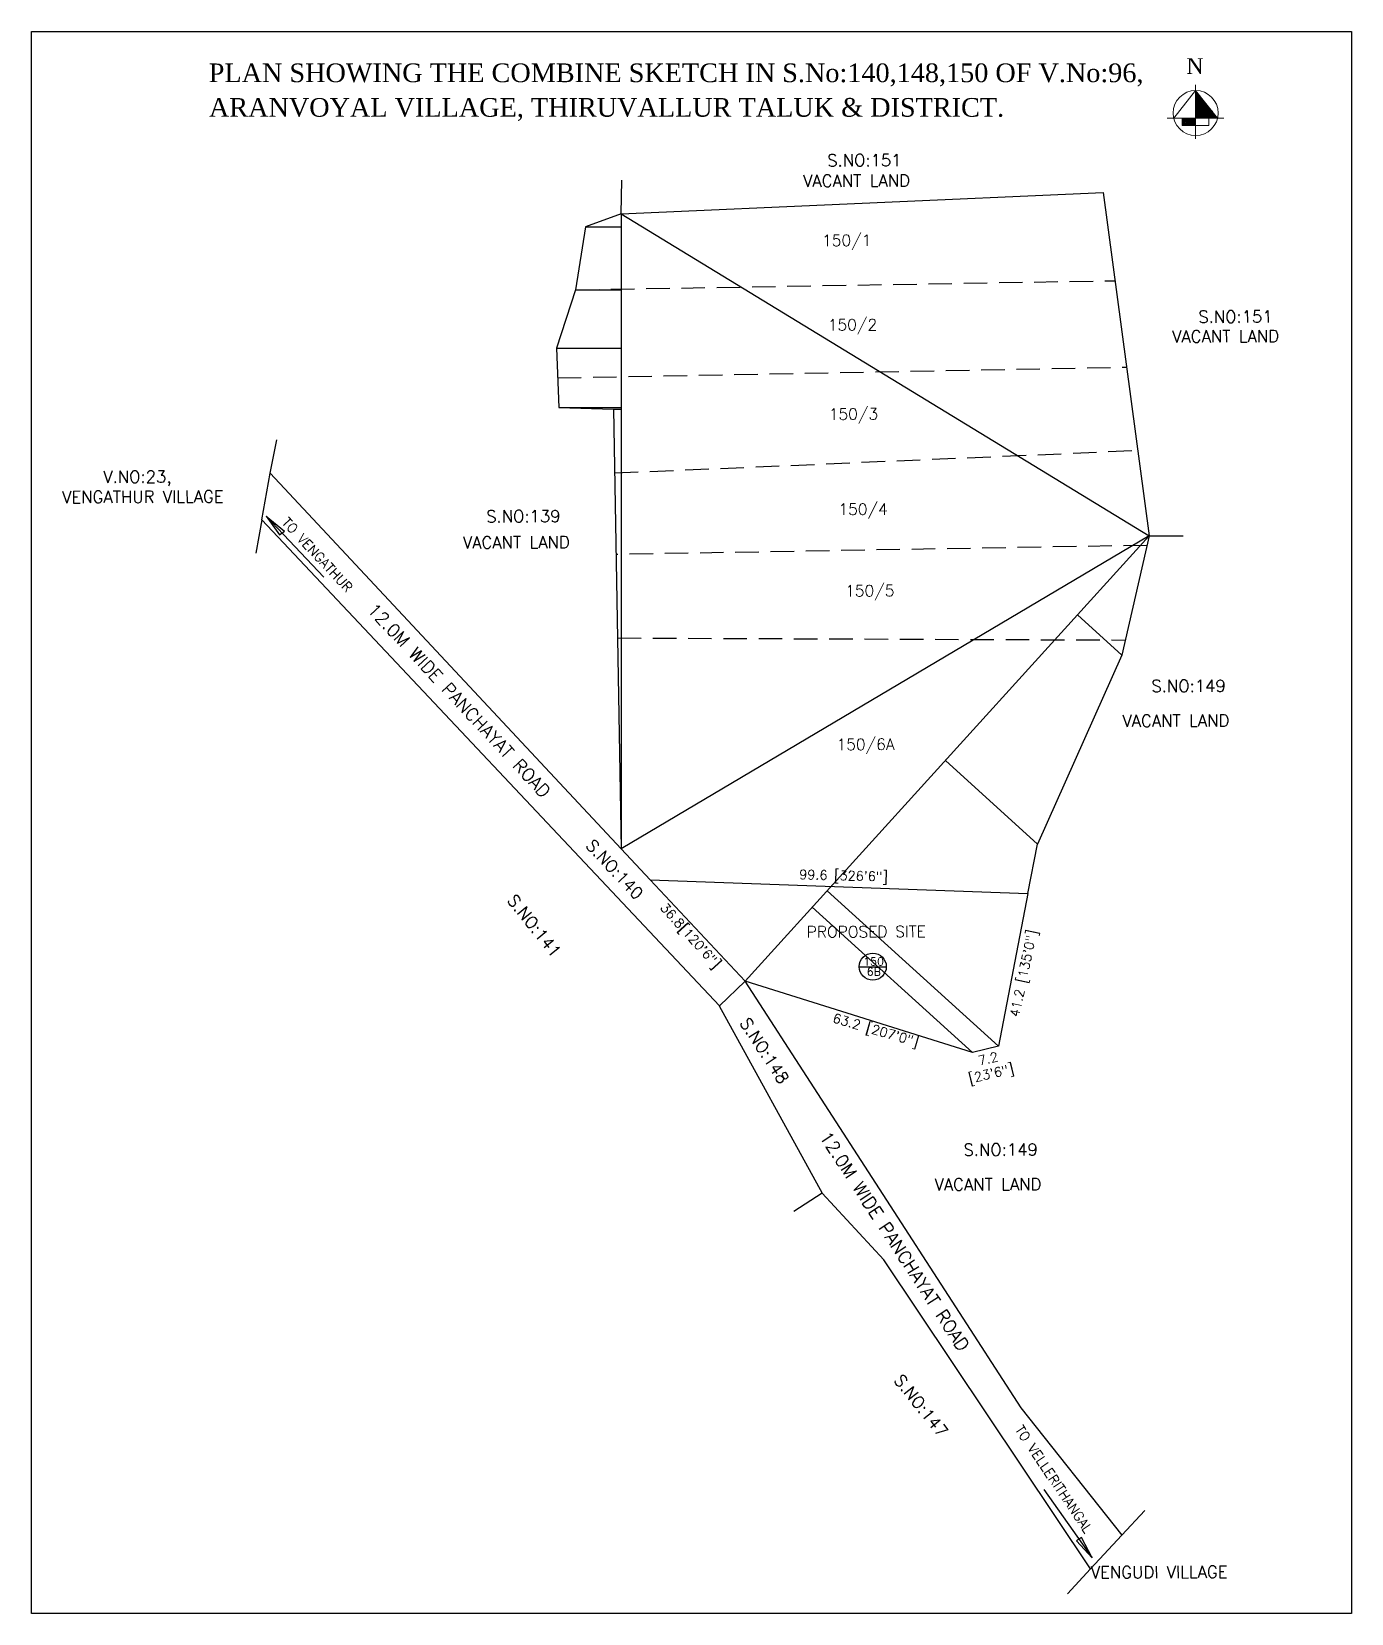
# Model space of a CAD drawing. Header units: metres. Extents: x -178271 to 51524, y -130823 to -18998.
# Drawn here: x -178270.7 to -177920.1, y -114174.3 to -113754 of the extents above; entities that cross this region are included whole.
import ezdxf

# ---------------------------------------------------------------- set-up
doc = ezdxf.new("R2010")
doc.units = ezdxf.units.M
doc.header["$MEASUREMENT"] = 0
doc.linetypes.add('HIDDEN2', pattern=[0.1875, 0.125, -0.0625])
for name, color, linetype in [('BOUND', 40, 'Continuous'), ('LAYER2', 1, 'Continuous'), ('SUB', 3, 'HIDDEN2'), ('Text', 4, 'Continuous'), ('Topo line', 6, 'Continuous'), ('txt', 2, 'Continuous')]:
    doc.layers.add(name, color=color, linetype=linetype)
doc.layers.add('Tree4', color=104, linetype='Continuous', lineweight=25)
doc.styles.get("Standard").update_dxf_attribs({"font": 'romans.shx'})
doc.styles.add('style3', font='romantic.ttf', dxfattribs={"width": 0.8})

msp = doc.modelspace()

# ---------------------------------------------------------------- linework, layer by layer
at = {"layer": 'BOUND', "ltscale": 150}
for p, q in [((-178081.145, -114006.304), (-178106.369, -113979.367)), ((-178106.369, -113979.367), (-178005.983, -113983.009)), ((-178005.983, -113983.009), (-178013.798, -114023.579)), ((-178020.721, -114025.198), (-178081.145, -114006.304)), ((-178013.798, -114023.579), (-178020.721, -114025.198))]:
    msp.add_line(p, q, dxfattribs=at)
msp.add_lwpolyline([(-178270.666, -113753.965), (-177920.075, -113753.965), (-177920.075, -114174.26), (-178270.666, -114174.26)], close=True, dxfattribs=at)
at = {"layer": 'LAYER2', "ltscale": 1000}
for p, q in [((-178114.063, -113802.4), (-178113.834, -113793.403)), ((-178207.258, -113871.279), (-178205.495, -113862.453)), ((-178209.489, -113883.68), (-178207.258, -113871.279)), ((-178207.258, -113871.279), (-178114.063, -113971.15)), ((-178193.081, -113898.954), (-178208.364, -113882.72)), ((-178208.364, -113882.72), (-178204.797, -113887.71)), ((-178208.364, -113882.72), (-178203.481, -113886.706)), ((-178209.489, -113883.68), (-178211.083, -113892.538)), ((-178087.892, -114012.849), (-178209.489, -113883.68)), ((-178204.797, -113887.71), (-178203.481, -113886.706)), ((-177973.787, -113887.939), (-177964.787, -113887.939)), ((-178081.145, -114006.304), (-178087.892, -114012.849)), ((-178081.195, -114006.311), (-178007.854, -114119.652)), ((-178087.991, -114012.846), (-178060.617, -114062.614)), ((-178060.617, -114062.614), (-178068.206, -114067.452)), ((-178060.617, -114062.614), (-178044.253, -114080.314)), ((-177989.346, -114162.451), (-178044.253, -114080.314)), ((-178007.914, -114119.687), (-177981.042, -114153.512)), ((-178001.808, -114141.36), (-177988.905, -114159.542)), ((-177981.042, -114153.512), (-177974.917, -114146.918)), ((-177991.751, -114154.11), (-177993.134, -114154.986)), ((-177988.905, -114159.542), (-177993.134, -114154.986)), ((-177988.905, -114159.542), (-177991.751, -114154.11)), ((-177981.042, -114153.512), (-177989.346, -114162.451)), ((-177989.346, -114162.451), (-177995.471, -114169.045))]:
    msp.add_line(p, q, dxfattribs=at)
at = {"layer": 'SUB', "ltscale": 50}
for p, q in [((-178126.159, -113822.57), (-177982.858, -113820.143)), ((-178130.893, -113845.97), (-177979.781, -113843.138)), ((-178115.773, -113871.238), (-177976.825, -113865.231)), ((-177974.367, -113890.474), (-178115.402, -113892.887)), ((-178115.023, -113915.083), (-177980.123, -113915.623))]:
    msp.add_line(p, q, dxfattribs=at)
at = {"layer": 'Topo line', "ltscale": 1000}
for p, q in [((-178114.063, -113802.4), (-177985.988, -113796.752)), ((-177985.988, -113796.752), (-177973.787, -113887.939)), ((-178114.063, -113802.4), (-178123.533, -113805.83)), ((-178123.533, -113805.83), (-178126.159, -113822.57)), ((-178126.159, -113822.57), (-178131.193, -113838.09)), ((-178131.193, -113838.09), (-178130.593, -113853.85)), ((-178130.593, -113853.85), (-178116.063, -113854.25)), ((-178116.063, -113854.25), (-178114.063, -113971.15)), ((-177973.787, -113887.939), (-177981.041, -113919.634)), ((-177981.041, -113919.634), (-178003.449, -113969.851)), ((-178106.369, -113979.367), (-178114.063, -113971.15)), ((-178005.983, -113983.009), (-178003.449, -113969.851))]:
    msp.add_line(p, q, dxfattribs=at)
at = {"layer": 'Topo line', "ltscale": 500}
msp.add_line((-178050.817, -114002.425), (-178043.617, -114002.425), dxfattribs=at)
msp.add_circle((-178047.217, -114002.425), 3.6, dxfattribs=at)
at = {"layer": 'Tree4', "ltscale": 1000}
for p, q in [((-178114.063, -113802.4), (-178114.063, -113971.15)), ((-178114.063, -113802.4), (-177973.787, -113887.939)), ((-178123.533, -113805.83), (-178114.063, -113805.83)), ((-178126.159, -113822.57), (-178114.063, -113822.57)), ((-178131.193, -113838.09), (-178114.063, -113838.09)), ((-178130.593, -113853.85), (-178114.063, -113853.85)), ((-178116.063, -113854.25), (-178114.063, -113854.25)), ((-177973.787, -113887.939), (-178114.063, -113971.15)), ((-177973.787, -113887.939), (-178081.145, -114006.304)), ((-177981.041, -113919.634), (-177992.833, -113908.938)), ((-178003.449, -113969.851), (-178027.936, -113947.64)), ((-178013.798, -114023.579), (-178059.344, -113982.268)), ((-178020.721, -114025.198), (-178063.275, -113986.601))]:
    msp.add_line(p, q, dxfattribs=at)
at = {"layer": 'txt', "lineweight": 13, "extrusion": (0, 0, -1)}
for p, q in [((-177961.445, -113768.07), (-177961.445, -113782.44)), ((-177961.445, -113769.615), (-177967.27, -113776.924)), ((-177961.445, -113769.615), (-177955.619, -113776.924)), ((-177961.445, -113769.927), (-177960.221, -113771.15)), ((-177961.445, -113770.336), (-177958.612, -113773.169)), ((-177961.445, -113770.746), (-177957.003, -113775.188)), ((-177961.445, -113771.156), (-177955.677, -113776.924)), ((-177961.445, -113771.566), (-177956.086, -113776.924)), ((-177961.445, -113771.975), (-177956.496, -113776.924)), ((-177961.445, -113772.385), (-177956.906, -113776.924)), ((-177961.445, -113772.795), (-177957.315, -113776.924)), ((-177961.445, -113773.204), (-177957.725, -113776.924)), ((-177961.445, -113773.614), (-177958.135, -113776.924)), ((-177953.924, -113776.924), (-177968.966, -113776.924)), ((-177964.981, -113778.923), (-177964.981, -113776.924)), ((-177964.981, -113777.042), (-177963.101, -113778.923)), ((-177964.981, -113777.452), (-177963.51, -113778.923)), ((-177964.981, -113777.861), (-177963.92, -113778.923)), ((-177964.69, -113776.924), (-177962.691, -113778.923)), ((-177964.28, -113776.924), (-177962.281, -113778.923)), ((-177963.87, -113776.924), (-177961.872, -113778.923)), ((-177963.461, -113776.924), (-177961.462, -113778.923)), ((-177963.051, -113776.924), (-177961.445, -113778.53)), ((-177962.641, -113776.924), (-177961.445, -113778.12)), ((-177962.232, -113776.924), (-177961.445, -113777.711)), ((-177961.822, -113776.924), (-177961.445, -113777.301)), ((-177961.445, -113774.024), (-177958.544, -113776.924)), ((-177961.445, -113774.433), (-177958.954, -113776.924)), ((-177961.445, -113774.843), (-177959.364, -113776.924)), ((-177961.445, -113775.253), (-177959.774, -113776.924)), ((-177961.445, -113775.662), (-177960.183, -113776.924)), ((-177961.445, -113776.072), (-177960.593, -113776.924)), ((-177961.445, -113776.482), (-177961.003, -113776.924)), ((-177961.445, -113776.891), (-177961.412, -113776.924)), ((-177957.908, -113778.923), (-177957.908, -113776.924)), ((-177964.981, -113778.271), (-177964.33, -113778.923)), ((-177964.981, -113778.681), (-177964.739, -113778.923)), ((-177957.908, -113778.923), (-177964.981, -113778.923))]:
    msp.add_line(p, q, dxfattribs=at)
msp.add_circle((177961.445, -113775.591), 5.976, dxfattribs=at)

# ---------------------------------------------------------------- texts
at = {"layer": 'Text', "ltscale": 1000, "attachment_point": 1}
for s, insert, char_height, width, rotation in [('{\\Fsimplex|c0;S.NO:151}', (-178059.32, -113786.576), 3.2, 31922.01603, 0.21858), ('{\\Fsimplex|c0;VACANT LAND}', (-178065.734, -113792.016), 3.2, 31922.01603, 0.21858), ('\\A1;{\\Fsimplex|c0;150/1}', (-178060.686, -113807.969), 3, 31922.01603, 0.21858), ('{\\Fsimplex|c0;S.NO:151}', (-177960.739, -113828.134), 3.2, 31922.01603, 0.21858), ('\\A1;{\\Fsimplex|c0;150/2}', (-178059.157, -113830.393), 3, 31922.01603, 0.21858), ('{\\Fsimplex|c0;VACANT LAND}', (-177967.693, -113833.363), 3.2, 31922.01603, 0.21858), ('\\A1;{\\Fsimplex|c0;150/3}', (-178058.903, -113854.09), 3, 31922.01603, 0.21858), ('{\\Fsimplex|c0;     V.NO:23,\\PVENGATHUR VILLAGE}', (-178262.605, -113870.708), 3.2, 31922.01603, 0.21858), ('\\A1;{\\Fsimplex|c0;150/4}', (-178056.333, -113879.388), 3, 31922.01603, 0.21858), ('{\\Fsimplex|c0;TO VENGATHUR }', (-178202.478, -113882.815), 2.55, 23941.51203, 313), ('{\\Fsimplex|c0;S.NO:139}', (-178149.911, -113881.174), 3.2, 31922.01603, 0.21858), ('{\\Fsimplex|c0;VACANT LAND}', (-178156.115, -113888.11), 3.2, 31922.01603, 0.21858), ('\\A1;{\\Fsimplex|c0;150/5}', (-178054.55, -113901.047), 3, 31922.01603, 0.21858), ('{\\Fsimplex|c0;12.0M WIDE PANCHAYAT ROAD}', (-178179.23, -113905.472), 3.4, 31922.01603, 313), ('{\\Fsimplex|c0;S.NO:149}', (-177973.2, -113926.264), 3.2, 31922.01603, 0.21858), ('{\\Fsimplex|c0;VACANT LAND}', (-177980.901, -113935.499), 3.2, 31922.01603, 0.21858), ('\\A1;{\\Fsimplex|c0;150/6A}', (-178056.848, -113941.879), 3, 31922.01603, 0.21858), ('{\\Fsimplex|c0;S.NO:140}', (-178121.341, -113968.259), 3.2, 27133.71363, 313), ('{\\Fsimplex|c0;S.NO:141}', (-178142.022, -113982.894), 3.2, 31922.01603, 308.582), ('\\A1;{\\Fsimplex|c0;PROPOSED SITE}', (-178064.782, -113991.687), 3, 31922.01603, 0.21858), ('{\\Fsimplex|c0;S.NO:148}', (-178079.988, -114015.618), 3.2, 27133.71363, 303), ('{\\Fsimplex|c0;12.0M WIDE PANCHAYAT ROAD}', (-178058.67, -114045.726), 3.4, 31922.01603, 303), ('{\\Fsimplex|c0;S.NO:149}', (-178023.118, -114049.475), 3.2, 31922.01603, 0.21858), ('{\\Fsimplex|c0;VACANT LAND}', (-178030.819, -114058.71), 3.2, 31922.01603, 0.21858), ('{\\Fsimplex|c0;S.NO:147}', (-178039.294, -114110.407), 3.2, 31922.01603, 308.582), ('{\\Fsimplex|c0;TO VELLERITHANGAL}', (-178007.428, -114124.001), 2.55, 23941.51203, 304), ('{\\Fsimplex|c0;     VENGUDI VILLAGE}', (-178000.283, -114161.799), 3.2, 31922.01603, 0.21858)]:
    msp.add_mtext(s, dxfattribs=dict(at, insert=insert, char_height=char_height, width=width, rotation=rotation))
at = {"layer": 'Topo line', "ltscale": 500, "char_height": 2.5, "attachment_point": 1}
for s, insert, rotation in [('{\\Fsimplex|c0;99.6 [326\'6"]}', (-178066.711, -113976.649), 358.54098), ('{\\Fsimplex|c0;36.8[120\'6"]}', (-178102.007, -113985.221), 312.13091), ('{\\Fsimplex|c0;41.2 [135\'0"]}', (-178010.859, -114015.494), 78.22766), ('{\\Fsimplex|c0;63.2 [207\'0"]}', (-178057.367, -114014.748), 343.918), ('{\\Fsimplex|c0;7.2}', (-178019.468, -114026.289), 13.32903), ('{\\Fsimplex|c0;[23\'6"]}', (-178021.992, -114031.002), 13.32903)]:
    msp.add_mtext_dynamic_manual_height_columns(s, width=42.21307, gutter_width=750, heights=[0], dxfattribs=dict(at, insert=insert, rotation=rotation))
at = {"layer": 'Topo line', "ltscale": 500, "char_height": 2.1, "attachment_point": 1}
for s, insert in [('{\\Fsimplex|c0;150}', (-178049.693, -113999.988)), ('{\\Fsimplex|c0;6B}', (-178048.781, -114002.677))]:
    msp.add_mtext_dynamic_manual_height_columns(s, width=0.93706, gutter_width=750, heights=[0], dxfattribs=dict(at, insert=insert))
at = {"layer": 'txt', "lineweight": 13, "style": 'style3'}
for s, height, p in [('N', 4.197, (-177963.914, -113765.215)), ('PLAN SHOWING THE COMBINE SKETCH IN S.No:140,148,150 OF V.No:96,  ', 4.96126, (-178223.626, -113767.385)), ('ARANVOYAL VILLAGE, THIRUVALLUR TALUK & DISTRICT.  ', 4.96126, (-178223.568, -113776.571))]:
    msp.add_text(s, height=height, dxfattribs=at).set_placement(p)

doc.saveas('drawing.dxf')
